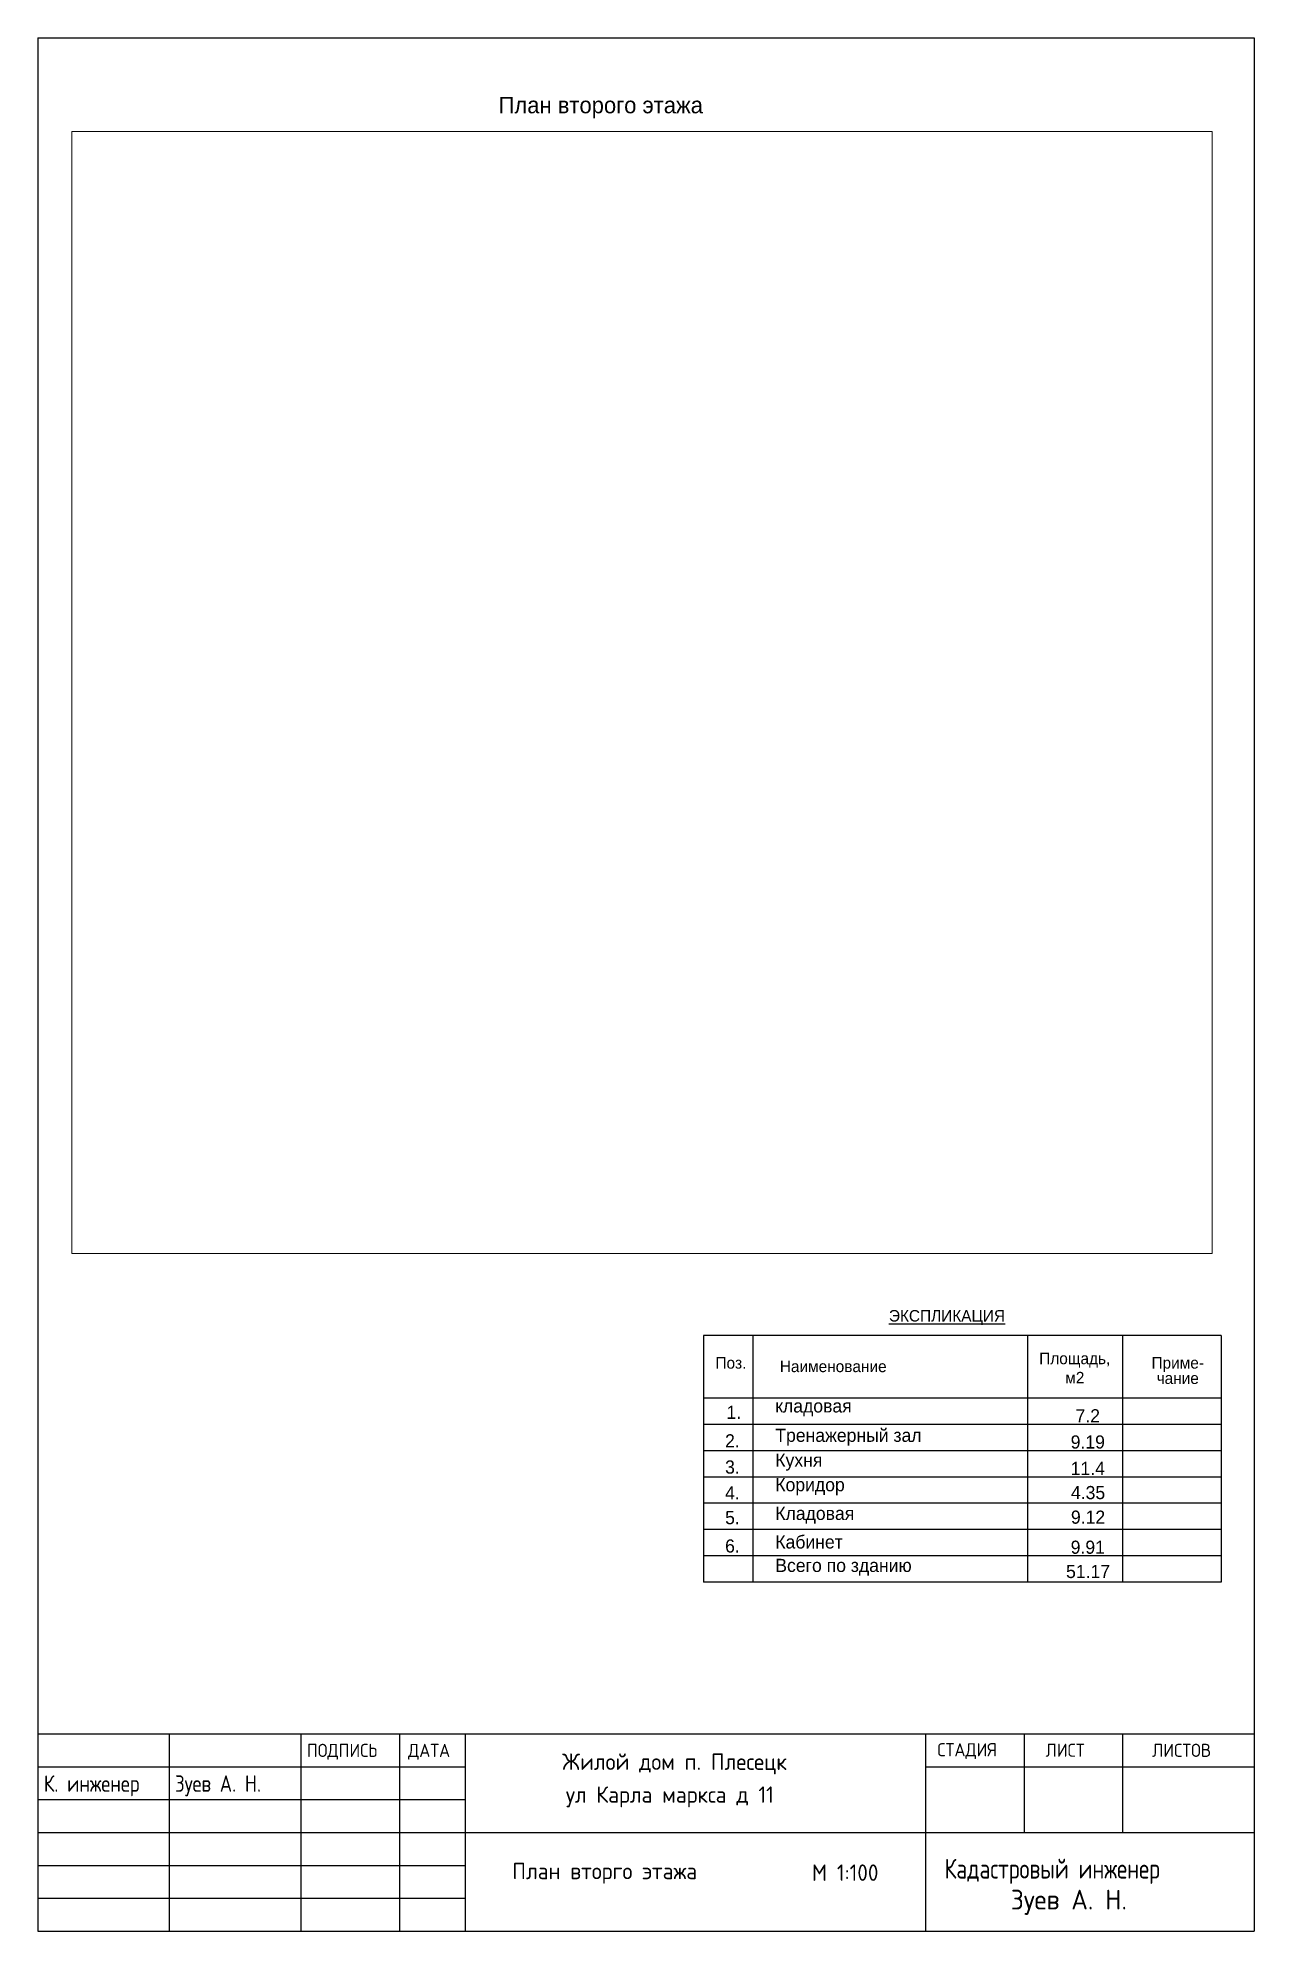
# Paper-space layout 'Экспликация 2 этаж' of a CAD drawing. Header units: millimetres. Extents: x 16 to 201, y 1 to 289.
import ezdxf

# ---------------------------------------------------------------- set-up
doc = ezdxf.new("R2010")
doc.units = ezdxf.units.MM
for name, color, linetype in [('ВЭ', 7, 'Continuous'), ('Заголовок', 7, 'Continuous'), ('Рамки Чертежей', 7, 'Continuous'), ('Текст', 7, 'Continuous')]:
    doc.layers.add(name, color=color, linetype=linetype)
doc.styles.add('C', font='complex', dxfattribs={"width": 0.9})

psp = doc.layouts.new('Экспликация 2 этаж')

# ---------------------------------------------------------------- linework, layer by layer
at = {"layer": 'Рамки Чертежей'}
for p, q in [((15.91, 288.95), (200.91, 288.95)), ((15.91, 288.95), (15.91, 1.07)), ((200.91, 288.95), (200.91, 1.07)), ((195.91, 91.62), (117.16, 91.62)), ((195.91, 82.12), (117.16, 82.12)), ((15.91, 31.07), (200.91, 31.07)), ((35.91, 31.07), (35.91, 1.07)), ((55.91, 31.07), (55.91, 1.07)), ((70.91, 31.07), (70.91, 1.07)), ((80.91, 31.07), (80.91, 1.07)), ((150.91, 31.07), (150.91, 1.07)), ((150.91, 31.07), (150.91, 1.07)), ((165.91, 31.07), (165.91, 16.07)), ((180.91, 31.07), (180.91, 16.07)), ((15.91, 26.07), (80.91, 26.07)), ((15.91, 26.07), (80.91, 26.07)), ((150.91, 26.07), (200.91, 26.07)), ((15.91, 21.07), (80.91, 21.07)), ((15.91, 21.07), (80.91, 21.07)), ((15.91, 16.07), (200.91, 16.07)), ((15.91, 11.07), (80.91, 11.07)), ((15.91, 11.07), (80.91, 11.07)), ((15.91, 6.07), (80.91, 6.07)), ((15.91, 6.07), (80.91, 6.07)), ((15.91, 1.07), (200.91, 1.07))]:
    psp.add_line(p, q, dxfattribs=at)
at = {"layer": 'Рамки Чертежей', "linetype": 'Continuous'}
for p, q in [((117.16, 91.62), (117.16, 54.12)), ((124.66, 91.62), (124.66, 54.12)), ((166.46, 91.62), (166.46, 54.12)), ((180.91, 91.62), (180.91, 54.12)), ((195.91, 91.62), (195.91, 54.12)), ((195.91, 78.12), (117.16, 78.12)), ((195.91, 74.12), (117.16, 74.12)), ((195.91, 70.12), (117.16, 70.12)), ((195.91, 66.12), (117.16, 66.12)), ((195.91, 62.12), (117.16, 62.12)), ((195.91, 62.12), (117.16, 62.12)), ((195.91, 58.12), (117.16, 58.12)), ((195.91, 54.12), (117.16, 54.12))]:
    psp.add_line(p, q, dxfattribs=at)

# ---------------------------------------------------------------- texts
at = {"layer": 'Заголовок'}
psp.add_text('План второго этажа', height=2.5, dxfattribs=at).set_placement((86, 277.48))
at = {"layer": 'Заголовок', "style": 'C'}
for s, height, width, p in [('ПОДПИСЬ', 2, 0.9, (56.83, 27.55)), ('ДАТА', 2, 0.9, (72.23, 27.55)), ('СТАДИЯ', 2, 0.9, (152.73, 27.65)), ('ЛИСТ', 2, 0.9, (169.19, 27.58)), ('ЛИСТОВ', 2, 0.9, (185.39, 27.56)), ('Жилой дом п. Плесецк', 2.5, 0.9, (95.66, 25.58, -43.76)), ('К. инженер', 2.5, 0.8, (16.82, 22.26, -43.76)), ('Зуев А. Н.', 2.5, 0.8, (36.78, 22.26, -43.76)), ('ул Карла маркса д 11', 2.5, 0.9, (96.24, 20.58)), ('План вторго этажа', 2.5, 0.9, (88.08, 8.96, -43.76)), ('М 1:100', 2.5, 0.9, (133.65, 8.71, -43.76))]:
    psp.add_text(s, height=height, dxfattribs=dict(at, width=width)).set_placement(p)
at = {"layer": 'Заголовок', "color": 0, "style": 'C'}
for s, width, p in [('Кадастровый инженер', 0.75, (153.82, 9.06, -4376.2)), ('Зуев А. Н.', 0.9, (163.91, 4.36, -4376.2))]:
    psp.add_text(s, height=3, dxfattribs=dict(at, width=width)).set_placement(p)
at = {"layer": 'Текст', "linetype": 'Continuous', "insert": (154.19, 94.38, -2188.1), "char_height": 1.75, "width": 51.5541, "attachment_point": 5}
psp.add_mtext('{\\LЭКСПЛИКАЦИЯ}', dxfattribs=at)
at = {"layer": 'Текст', "linetype": 'Continuous'}
for s, insert, char_height, attachment_point in [('Поз.', (121.33, 87.46), 1.75, 5), ('Наименование', (136.89, 86.93), 1.75, 5), ('Площадь,\\Pм2', (173.63, 86.69), 1.75, 5), ('1.', (121.77, 79.96), 2, 5), ('кладовая', (128.08, 79.35), 2, 7), ('7.2', (175.61, 79.43), 2, 5), ('2.', (121.56, 75.62), 2, 5), ('Тренажерный зал', (128.08, 74.86), 2, 7), ('9.19', (175.61, 75.43), 2, 5), ('3.', (121.56, 71.62), 2, 5), ('Кухня', (128.08, 71.08), 2, 7), ('11.4', (175.61, 71.43), 2, 5), ('Коридор', (128.08, 67.35), 2, 7), ('4.', (121.56, 67.7), 2, 5), ('4.35', (175.65, 67.74), 2, 5), ('5.', (121.56, 63.93), 2, 5), ('Кладовая', (128.08, 63.01), 2, 7), ('9.12', (175.65, 64), 2, 5), ('6.', (121.56, 59.62), 2, 5), ('Кабинет', (128.08, 59.22), 2, 7), ('9.91', (175.61, 59.43), 2, 5), ('Всего по зданию', (128.08, 55.1), 2, 7), ('51.17', (175.65, 55.74), 2, 5)]:
    psp.add_mtext(s, dxfattribs=dict(at, insert=insert, char_height=char_height, attachment_point=attachment_point))
at = {"layer": 'Текст', "linetype": 'Continuous', "insert": (189.29, 86.3), "char_height": 1.75, "attachment_point": 5, "line_spacing_factor": 0.8}
psp.add_mtext('Приме-\\Pчание', dxfattribs=at)

# ---------------------------------------------------------------- viewports
at = {"layer": 'ВЭ'}
psp.add_viewport(center=(107.82, 189.41), size=(173.44, 170.6111), view_center_point=(433.337, 139.8), view_height=17.06111, dxfattribs=at)

doc.saveas('drawing.dxf')
